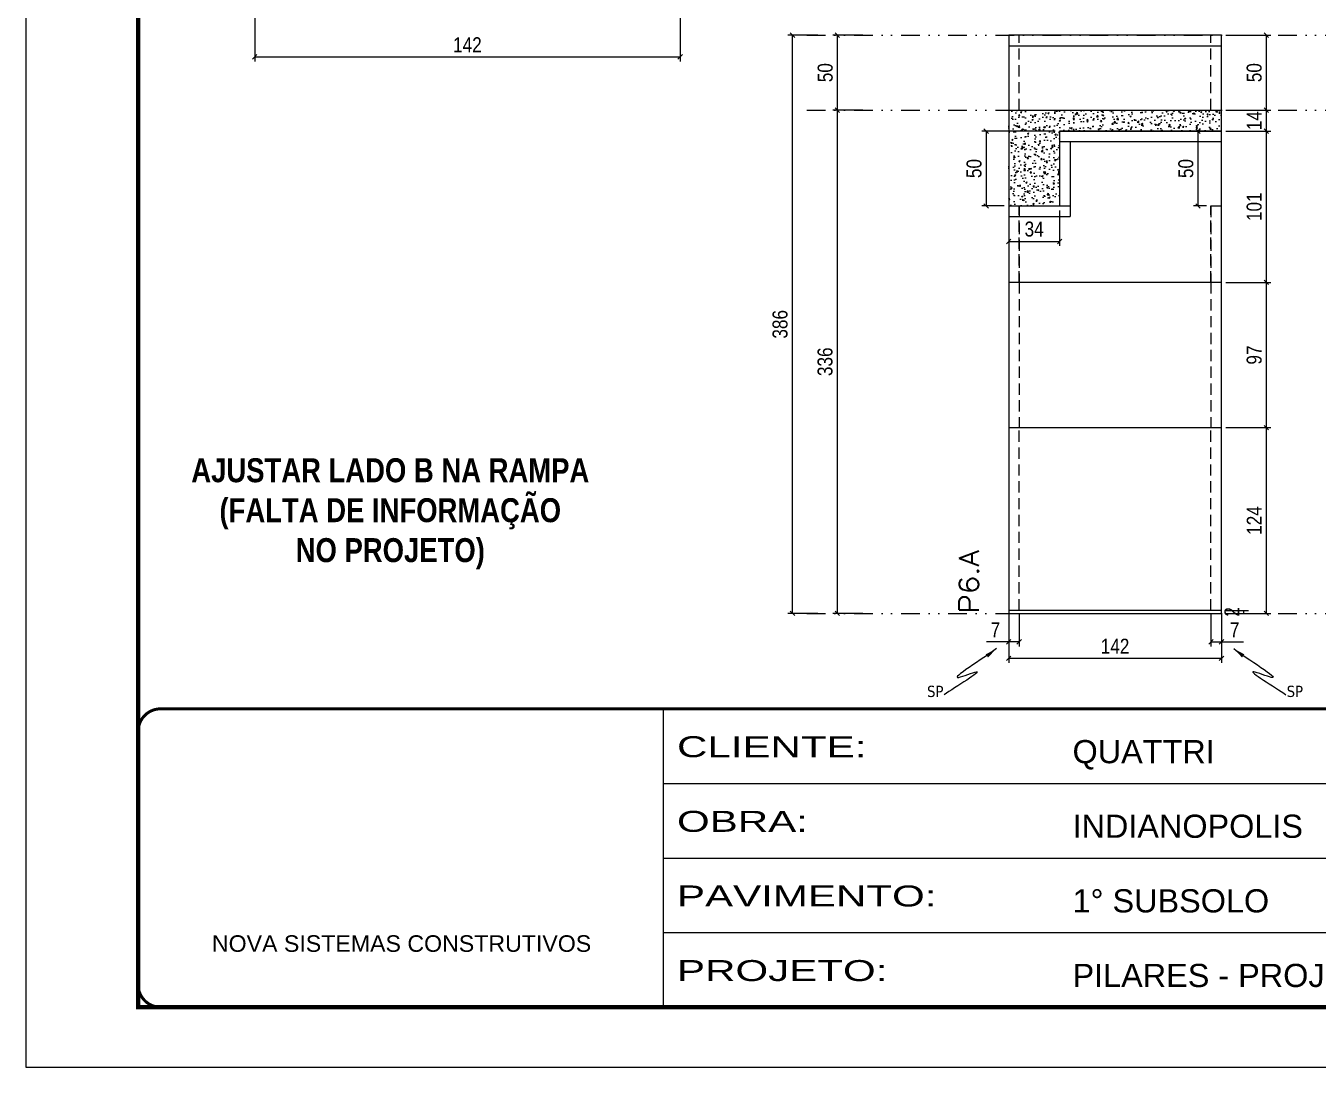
# Model space of a CAD drawing. Header units: millimetres. Extents: x 1945 to 8225, y 304 to 15137.
# Drawn here: x 3550 to 4412, y 11790 to 12485 of the extents above; entities that cross this region are included whole.
import ezdxf

# ---------------------------------------------------------------- set-up
doc = ezdxf.new("R2010")
doc.units = ezdxf.units.MM
for name, pattern in [('CONTINUO', [0]), ('DASHED', [0.75, 0.5, -0.25]), ('DIVIDE2', [0.625, 0.25, -0.125, 0, -0.125, 0, -0.125]), ('HIDDEN', [0.375, 0.25, -0.125])]:
    doc.linetypes.add(name, pattern=pattern)
for name, color, linetype in [('COTA', 241, 'Continuous'), ('NOMENCLATURA', 7, 'Continuous'), ('Nível', 160, 'Continuous'), ('Painéis', 200, 'Continuous'), ('SARR_2.2x7', 40, 'Continuous'), ('texto', 7, 'Continuous')]:
    doc.layers.add(name, color=color, linetype=linetype)
for name, color, linetype, lineweight in [('Folhas', 255, 'Continuous', 9), ('SARRAFO DE PRESSAO', 251, 'DASHED', 9), ('Texto Seção', 7, 'Continuous', 15)]:
    doc.layers.add(name, color=color, linetype=linetype, lineweight=lineweight)
doc.styles.add('ARIAL', font='arial.ttf')
doc.styles.add('COTA TECNICA', font='techl___.ttf', dxfattribs={"height": 10})
doc.styles.add('COTA TECNICA 2X', font='techl___.ttf', dxfattribs={"height": 10})
doc.styles.add('REGUA-120', font='ROMANS.shx', dxfattribs={"height": 15})
doc.styles.add('ROMANC', font='techb___.ttf', dxfattribs={"height": 2.5})
doc.styles.get("Standard").update_dxf_attribs({"font": 'arial.ttf'})
doc.styles.add('Tecnologia', font='')
doc.styles.get('Tecnologia').set_extended_font_data('Forgotten Futurist')
doc.dimstyles.new('cotax2', dxfattribs={"dimtxt": 10, "dimasz": 3, "dimexe": 3, "dimexo": 3, "dimgap": 3, "dimtad": 1, "dimdec": 1, "dimlfac": 0.5, "dimzin": 12, "dimdsep": 46, "dimtxsty": 'COTA TECNICA 2X', "dimblk1": 'OBLIQUE', "dimblk2": 'OBLIQUE', "dimsah": 1, "dimcen": 0.9, "dimclrd": 256, "dimclre": 256, "dimclrt": 256, "dimadec": 1, "dimazin": 3, "dimtfac": 1, "dimtdec": 1, "dimtmove": 2, "dimatfit": 3, "dimfxl": 1, "dimtolj": 1, "dimtzin": 12, "dimarcsym": 0})
doc.dimstyles.new('PAINEL', dxfattribs={"dimtxt": 10, "dimasz": 3, "dimexe": 3, "dimexo": 3, "dimgap": 3, "dimtad": 1, "dimdec": 1, "dimzin": 12, "dimdsep": 46, "dimtxsty": 'COTA TECNICA', "dimblk1": 'OBLIQUE', "dimblk2": 'OBLIQUE', "dimsah": 1, "dimcen": 0.9, "dimclrd": 4, "dimclre": 4, "dimclrt": 240, "dimadec": 1, "dimazin": 3, "dimtfac": 1, "dimtdec": 1, "dimtmove": 0, "dimatfit": 3, "dimfxl": 1, "dimtolj": 1, "dimtzin": 12, "dimarcsym": 0})
doc.dimstyles.new('PAINEL-NOVA', dxfattribs={"dimtxt": 10, "dimasz": 3, "dimexe": 3, "dimexo": 3, "dimgap": 3, "dimtad": 1, "dimdec": 1, "dimzin": 12, "dimdsep": 46, "dimtxsty": 'COTA TECNICA', "dimblk1": 'OBLIQUE', "dimblk2": 'OBLIQUE', "dimsah": 1, "dimcen": 0.9, "dimclrd": 4, "dimclre": 4, "dimclrt": 240, "dimadec": 1, "dimazin": 3, "dimtfac": 1, "dimtdec": 1, "dimtix": 1, "dimtmove": 0, "dimatfit": 3, "dimfxl": 1, "dimtolj": 1, "dimtzin": 12, "dimarcsym": 0})
doc.dimstyles.get("Standard").update_dxf_attribs({"dimtxt": 0.18, "dimasz": 0.18, "dimexe": 0.18, "dimexo": 0.0625, "dimgap": 0.09, "dimtad": 0, "dimtih": 1, "dimtoh": 1, "dimdec": 4, "dimzin": 0, "dimdsep": 46, "dimtxsty": 'Standard', "dimcen": 0.09, "dimadec": 0, "dimazin": 0, "dimtfac": 1, "dimtdec": 4, "dimtofl": 0, "dimtmove": 0, "dimatfit": 3, "dimfxl": 1, "dimtolj": 1, "dimtzin": 0, "dimarcsym": 0})
pattern_1 = [(51, (7510.855, 13677.524), (9.121755, -0.637855), [0.9525, -10.4775]), (356, (7510.855, 13677.524), (-1.928623, 9.520633), [0.762, -8.38203]), (101.45144, (7511.615, 13677.471), (7.193132, 8.882778), [0.8095, -8.904512]), (47.1842, (7510.811, 13680.064), (13.588575, -1.865247), [1.42875, -15.71625]), (97.63556, (7511.943, 13679.908), (11.65249, 12.576586), [1.21425, -13.35678]), (352.18415, (7510.81, 13680.064), (11.65249, 12.576586), [1.143, -12.572987]), (22, (7512.0915, 13679.451), (7.668804, -4.98018), [0.9525, -10.4775]), (327, (7512.0915, 13679.451), (2.928905, 9.261925), [0.762, -8.382]), (72.45145, (7512.731, 13679.036), (10.597708, 4.281746), [0.8095, -8.904497]), (38.5, (7510.855, 13677.524), (0.0806222, 4.2298032), [0, -8.2804, 0, -8.509, 0, -8.41375]), (8.5, (7510.855, 13677.524), (3.2530547, 5.066574), [0, -4.8514, 0, -8.0899, 0, -3.20675]), (328.5, (7508.0233, 13677.4746), (6.7834962, -0.1680745), [0, -3.175, 0, -9.906, 0, -13.1445]), (318.5, (7506.7535, 13677.4524), (7.383143, 1.400391), [0, -4.1275, 0, -6.5786, 0, -9.3345])]

# ---------------------------------------------------------------- blocks, each defined once
blk = doc.blocks.new('9999999999')
at = {"color": 30, "linetype": 'CONTINUO'}
for p, q in [((98564.56, 34230.21), (98564.56, 34429.45)), ((98564.56, 34379.64), (99583.98, 34379.64)), ((98564.56, 34329.83), (99487.98, 34329.83)), ((98564.56, 34280.02), (99487.98, 34280.02))]:
    blk.add_line(p, q, dxfattribs=at)
at = {"color": 30, "linetype": 'CONTINUO', "const_width": 2}
blk.add_lwpolyline([(99583.98, 34230.21), (99583.98, 34414.45, 0.414214), (99568.98, 34429.45), (98228.98, 34429.45, 0.414214), (98213.98, 34414.45), (98213.98, 34245.21, 0.414214), (98228.98, 34230.21), (99583.98, 34230.21)], format="xyb", dxfattribs=at)
at = {"layer": 'Folhas'}
blk.add_lwpolyline([(98138.98, 34190.21), (99623.98, 34190.21), (99623.98, 35240.21), (98138.98, 35240.21)], close=True, dxfattribs=at)
at = {"layer": 'Folhas', "color": 30, "const_width": 3}
blk.add_lwpolyline([(98213.98, 34230.21), (99583.98, 34230.21), (99583.98, 35200.21), (98213.98, 35200.21)], close=True, dxfattribs=at)
at = {"color": 7, "linetype": 'Continuous', "ltscale": 5, "style": 'ARIAL'}
for s, height, p in [('QUATTRI', 15.483, (98837.68, 34393.13)), ('INDIANOPOLIS', 15.4829, (98837.68, 34343.32)), ('1° SUBSOLO', 15.483, (98837.68, 34293.51)), ('NOVA SISTEMAS CONSTRUTIVOS', 11.0592, (98263.19, 34267.21)), ('PILARES - PROJEÇÃO', 15.4829, (98837.68, 34243.7))]:
    blk.add_text(s, height=height, dxfattribs=at).set_placement(p)
at = {"layer": 'Folhas', "color": 7, "style": 'Tecnologia', "width": 1.5}
for s, p in [('CLIENTE:', (98573.65, 34397.17)), ('OBRA:', (98573.65, 34347.31)), ('PAVIMENTO:', (98573.65, 34297.5)), ('PROJETO:', (98573.65, 34247.69))]:
    blk.add_text(s, height=14, dxfattribs=at).set_placement(p)
blk = doc.blocks.new('_Oblique')
at = {"color": 0, "linetype": 'ByBlock', "lineweight": -2}
blk.add_line((-0.5, -0.5), (0.5, 0.5), dxfattribs=at)
blk = doc.blocks.new('*D56')
at = {"layer": 'COTA', "color": 4, "linetype": 'Continuous', "lineweight": -2, "ltscale": 30, "transparency": 16777216}
for p, q in [((4108.51, 12428.92), (4088.51, 12428.92)), ((4091.51, 12092.92), (4091.51, 12428.92)), ((4108.51, 12092.92), (4088.51, 12092.92))]:
    blk.add_line(p, q, dxfattribs=at)
at = {"layer": 'Defpoints', "color": 0, "linetype": 'Continuous', "ltscale": 30, "transparency": 16777216}
for p in [(4091.51, 12428.92), (4111.51, 12428.92), (4111.51, 12092.92)]:
    blk.add_point(p, dxfattribs=at)
at = {"layer": 'COTA', "color": 4, "linetype": 'Continuous', "lineweight": -2, "ltscale": 30, "transparency": 16777216, "xscale": 3, "yscale": 3, "zscale": 3}
for p, rotation in [((4091.51, 12428.92), 90), ((4091.51, 12092.92), 270)]:
    blk.add_blockref('_Oblique', p, dxfattribs=dict(at, rotation=rotation))
at = {"layer": 'COTA', "color": 240, "linetype": 'Continuous', "ltscale": 30, "transparency": 16777216, "insert": (4083.29, 12260.92), "char_height": 10, "attachment_point": 5, "rotation": 90, "style": 'COTA TECNICA'}
blk.add_mtext('\\A1;336', dxfattribs=at)
blk = doc.blocks.new('*D57')
at = {"layer": 'COTA', "color": 4, "linetype": 'Continuous', "lineweight": -2, "ltscale": 30, "transparency": 16777216}
for p, q in [((4108.51, 12478.92), (4088.51, 12478.92)), ((4091.51, 12428.92), (4091.51, 12478.92)), ((4108.51, 12428.92), (4088.51, 12428.92))]:
    blk.add_line(p, q, dxfattribs=at)
at = {"layer": 'Defpoints', "color": 0, "linetype": 'Continuous', "ltscale": 30, "transparency": 16777216}
for p in [(4091.51, 12478.92), (4111.51, 12478.92), (4111.51, 12428.92)]:
    blk.add_point(p, dxfattribs=at)
at = {"layer": 'COTA', "color": 4, "linetype": 'Continuous', "lineweight": -2, "ltscale": 30, "transparency": 16777216, "xscale": 3, "yscale": 3, "zscale": 3}
for p, rotation in [((4091.51, 12478.92), 90), ((4091.51, 12428.92), 270)]:
    blk.add_blockref('_Oblique', p, dxfattribs=dict(at, rotation=rotation))
at = {"layer": 'COTA', "color": 240, "linetype": 'Continuous', "ltscale": 30, "transparency": 16777216, "insert": (4083.4, 12453.92), "char_height": 10, "attachment_point": 5, "rotation": 90, "style": 'COTA TECNICA'}
blk.add_mtext('\\A1;50', dxfattribs=at)
blk = doc.blocks.new('*D58')
at = {"layer": 'COTA', "color": 4, "linetype": 'Continuous', "lineweight": -2, "ltscale": 30, "transparency": 16777216}
for p, q in [((4078.51, 12478.92), (4058.51, 12478.92)), ((4061.51, 12092.92), (4061.51, 12478.92)), ((4078.51, 12092.92), (4058.51, 12092.92))]:
    blk.add_line(p, q, dxfattribs=at)
at = {"layer": 'Defpoints', "color": 0, "linetype": 'Continuous', "ltscale": 30, "transparency": 16777216}
for p in [(4061.51, 12478.92), (4081.51, 12478.92), (4081.51, 12092.92)]:
    blk.add_point(p, dxfattribs=at)
at = {"layer": 'COTA', "color": 4, "linetype": 'Continuous', "lineweight": -2, "ltscale": 30, "transparency": 16777216, "xscale": 3, "yscale": 3, "zscale": 3}
for p, rotation in [((4061.51, 12478.92), 90), ((4061.51, 12092.92), 270)]:
    blk.add_blockref('_Oblique', p, dxfattribs=dict(at, rotation=rotation))
at = {"layer": 'COTA', "color": 240, "linetype": 'Continuous', "ltscale": 30, "transparency": 16777216, "insert": (4053.26, 12285.92), "char_height": 10, "attachment_point": 5, "rotation": 90, "style": 'COTA TECNICA'}
blk.add_mtext('\\A1;386', dxfattribs=at)
blk = doc.blocks.new('*D65')
at = {"layer": 'COTA', "color": 4, "linetype": 'Continuous', "lineweight": -2, "ltscale": 30, "transparency": 16777216}
for p, q in [((4350.85, 12094.92), (4365.85, 12094.92)), ((4362.85, 12092.92), (4362.85, 12094.92)), ((4350.85, 12092.92), (4365.85, 12092.92))]:
    blk.add_line(p, q, dxfattribs=at)
at = {"layer": 'Defpoints', "color": 0, "linetype": 'Continuous', "ltscale": 30, "transparency": 16777216}
for p in [(4347.85, 12094.92), (4362.85, 12094.92), (4347.85, 12092.92)]:
    blk.add_point(p, dxfattribs=at)
at = {"layer": 'COTA', "color": 240, "linetype": 'Continuous', "ltscale": 30, "transparency": 16777216, "insert": (4354.85, 12093.92), "char_height": 10, "attachment_point": 5, "rotation": 90, "style": 'COTA TECNICA'}
blk.add_mtext('\\A1;2', dxfattribs=at)
blk = doc.blocks.new('*D66')
at = {"layer": 'COTA', "color": 4, "linetype": 'Continuous', "lineweight": -2, "ltscale": 30, "transparency": 16777216}
for p, q in [((4350.85, 12313.92), (4380.85, 12313.92)), ((4377.85, 12216.92), (4377.85, 12313.92)), ((4350.85, 12216.92), (4380.85, 12216.92))]:
    blk.add_line(p, q, dxfattribs=at)
at = {"layer": 'Defpoints', "color": 0, "linetype": 'Continuous', "ltscale": 30, "transparency": 16777216}
for p in [(4347.85, 12313.92), (4377.85, 12313.92), (4347.85, 12216.92)]:
    blk.add_point(p, dxfattribs=at)
at = {"layer": 'COTA', "color": 4, "linetype": 'Continuous', "lineweight": -2, "ltscale": 30, "transparency": 16777216, "xscale": 3, "yscale": 3, "zscale": 3}
for p, rotation in [((4377.85, 12313.92), 90), ((4377.85, 12216.92), 270)]:
    blk.add_blockref('_Oblique', p, dxfattribs=dict(at, rotation=rotation))
at = {"layer": 'COTA', "color": 240, "linetype": 'Continuous', "ltscale": 30, "transparency": 16777216, "insert": (4369.75, 12265.42), "char_height": 10, "attachment_point": 5, "rotation": 90, "style": 'COTA TECNICA'}
blk.add_mtext('\\A1;97', dxfattribs=at)
blk = doc.blocks.new('*D67')
at = {"layer": 'COTA', "color": 4, "linetype": 'Continuous', "lineweight": -2, "ltscale": 30, "transparency": 16777216}
for p, q in [((4350.85, 12414.92), (4380.85, 12414.92)), ((4377.85, 12313.92), (4377.85, 12414.92)), ((4350.85, 12313.92), (4380.85, 12313.92))]:
    blk.add_line(p, q, dxfattribs=at)
at = {"layer": 'Defpoints', "color": 0, "linetype": 'Continuous', "ltscale": 30, "transparency": 16777216}
for p in [(4347.85, 12414.92), (4377.85, 12414.92), (4347.85, 12313.92)]:
    blk.add_point(p, dxfattribs=at)
at = {"layer": 'COTA', "color": 4, "linetype": 'Continuous', "lineweight": -2, "ltscale": 30, "transparency": 16777216, "xscale": 3, "yscale": 3, "zscale": 3}
for p, rotation in [((4377.85, 12414.92), 90), ((4377.85, 12313.92), 270)]:
    blk.add_blockref('_Oblique', p, dxfattribs=dict(at, rotation=rotation))
at = {"layer": 'COTA', "color": 240, "linetype": 'Continuous', "ltscale": 30, "transparency": 16777216, "insert": (4369.75, 12364.42), "char_height": 10, "attachment_point": 5, "rotation": 90, "style": 'COTA TECNICA'}
blk.add_mtext('\\A1;101', dxfattribs=at)
blk = doc.blocks.new('*D68')
at = {"layer": 'COTA', "color": 4, "linetype": 'Continuous', "lineweight": -2, "ltscale": 30, "transparency": 16777216}
for p, q in [((4350.85, 12428.92), (4380.85, 12428.92)), ((4377.85, 12414.92), (4377.85, 12428.92)), ((4350.85, 12414.92), (4380.85, 12414.92))]:
    blk.add_line(p, q, dxfattribs=at)
at = {"layer": 'Defpoints', "color": 0, "linetype": 'Continuous', "ltscale": 30, "transparency": 16777216}
for p in [(4347.85, 12428.92), (4377.85, 12428.92), (4347.85, 12414.92)]:
    blk.add_point(p, dxfattribs=at)
at = {"layer": 'COTA', "color": 240, "linetype": 'Continuous', "ltscale": 30, "transparency": 16777216, "insert": (4369.78, 12421.92), "char_height": 10, "attachment_point": 5, "rotation": 90, "style": 'COTA TECNICA'}
blk.add_mtext('\\A1;14', dxfattribs=at)
blk = doc.blocks.new('*D69')
at = {"layer": 'COTA', "color": 4, "linetype": 'Continuous', "lineweight": -2, "ltscale": 30, "transparency": 16777216}
for p, q in [((4350.85, 12478.92), (4380.85, 12478.92)), ((4377.85, 12428.92), (4377.85, 12478.92)), ((4350.85, 12428.92), (4380.85, 12428.92))]:
    blk.add_line(p, q, dxfattribs=at)
at = {"layer": 'Defpoints', "color": 0, "linetype": 'Continuous', "ltscale": 30, "transparency": 16777216}
for p in [(4347.85, 12478.92), (4377.85, 12478.92), (4347.85, 12428.92)]:
    blk.add_point(p, dxfattribs=at)
at = {"layer": 'COTA', "color": 4, "linetype": 'Continuous', "lineweight": -2, "ltscale": 30, "transparency": 16777216, "xscale": 3, "yscale": 3, "zscale": 3}
for p, rotation in [((4377.85, 12478.92), 90), ((4377.85, 12428.92), 270)]:
    blk.add_blockref('_Oblique', p, dxfattribs=dict(at, rotation=rotation))
at = {"layer": 'COTA', "color": 240, "linetype": 'Continuous', "ltscale": 30, "transparency": 16777216, "insert": (4369.75, 12453.92), "char_height": 10, "attachment_point": 5, "rotation": 90, "style": 'COTA TECNICA'}
blk.add_mtext('\\A1;50', dxfattribs=at)
blk = doc.blocks.new('*D70')
at = {"layer": 'COTA', "color": 4, "linetype": 'Continuous', "lineweight": -2, "ltscale": 30, "transparency": 16777216}
for p, q in [((4350.85, 12216.92), (4380.85, 12216.92)), ((4377.85, 12092.92), (4377.85, 12216.92)), ((4350.85, 12092.92), (4380.85, 12092.92))]:
    blk.add_line(p, q, dxfattribs=at)
at = {"layer": 'Defpoints', "color": 0, "linetype": 'Continuous', "ltscale": 30, "transparency": 16777216}
for p in [(4347.85, 12216.92), (4377.85, 12216.92), (4347.85, 12092.92)]:
    blk.add_point(p, dxfattribs=at)
at = {"layer": 'COTA', "color": 4, "linetype": 'Continuous', "lineweight": -2, "ltscale": 30, "transparency": 16777216, "xscale": 3, "yscale": 3, "zscale": 3}
for p, rotation in [((4377.85, 12216.92), 90), ((4377.85, 12092.92), 270)]:
    blk.add_blockref('_Oblique', p, dxfattribs=dict(at, rotation=rotation))
at = {"layer": 'COTA', "color": 240, "linetype": 'Continuous', "ltscale": 30, "transparency": 16777216, "insert": (4369.78, 12154.92), "char_height": 10, "attachment_point": 5, "rotation": 90, "style": 'COTA TECNICA'}
blk.add_mtext('\\A1;124', dxfattribs=at)
blk = doc.blocks.new('*D71')
at = {"layer": 'COTA', "color": 4, "linetype": 'Continuous', "lineweight": -2, "ltscale": 30, "transparency": 16777216}
for p, q in [((4205.85, 12089.92), (4205.85, 12059.92)), ((4347.85, 12089.92), (4347.85, 12059.92)), ((4205.85, 12062.92), (4347.85, 12062.92))]:
    blk.add_line(p, q, dxfattribs=at)
at = {"layer": 'Defpoints', "color": 0, "linetype": 'Continuous', "ltscale": 30, "transparency": 16777216}
for p in [(4205.85, 12092.92), (4347.85, 12092.92), (4347.85, 12062.92)]:
    blk.add_point(p, dxfattribs=at)
at = {"layer": 'COTA', "color": 4, "linetype": 'Continuous', "lineweight": -2, "ltscale": 30, "transparency": 16777216, "xscale": 3, "yscale": 3, "zscale": 3, "rotation": 180}
blk.add_blockref('_Oblique', (4205.85, 12062.92), dxfattribs=at)
at = {"layer": 'COTA', "color": 4, "linetype": 'Continuous', "lineweight": -2, "ltscale": 30, "transparency": 16777216, "xscale": 3, "yscale": 3, "zscale": 3}
blk.add_blockref('_Oblique', (4347.85, 12062.92), dxfattribs=at)
at = {"layer": 'COTA', "color": 240, "linetype": 'Continuous', "ltscale": 30, "transparency": 16777216, "insert": (4276.85, 12071), "char_height": 10, "attachment_point": 5, "style": 'COTA TECNICA'}
blk.add_mtext('\\A1;142', dxfattribs=at)
blk = doc.blocks.new('*D25')
at = {"layer": 'COTA', "color": 4, "linetype": 'ByBlock', "lineweight": -2, "transparency": 16777216}
for p, q in [((4967.62, 7361.82), (4967.62, 7339.8)), ((4974.62, 7361.82), (4974.62, 7339.8)), ((4967.62, 7342.8), (4952.89, 7342.8)), ((4974.62, 7342.8), (4967.62, 7342.8))]:
    blk.add_line(p, q, dxfattribs=at)
at = {"layer": 'Defpoints', "color": 0, "linetype": 'ByBlock', "transparency": 16777216}
for p in [(4967.62, 7364.82), (4974.62, 7364.82), (4967.62, 7342.8)]:
    blk.add_point(p, dxfattribs=at)
at = {"layer": 'COTA', "color": 4, "linetype": 'ByBlock', "lineweight": -2, "transparency": 16777216, "xscale": 3, "yscale": 3, "zscale": 3, "rotation": 180}
blk.add_blockref('_Oblique', (4967.62, 7342.8), dxfattribs=at)
at = {"layer": 'COTA', "color": 4, "linetype": 'ByBlock', "lineweight": -2, "transparency": 16777216, "xscale": 3, "yscale": 3, "zscale": 3}
blk.add_blockref('_Oblique', (4974.62, 7342.8), dxfattribs=at)
at = {"layer": 'COTA', "color": 240, "linetype": 'ByBlock', "transparency": 16777216, "insert": (4958.75, 7350.87), "char_height": 10, "attachment_point": 5, "style": 'COTA TECNICA'}
blk.add_mtext('\\A1;7', dxfattribs=at)
blk = doc.blocks.new('*D27')
at = {"layer": 'COTA', "color": 4, "linetype": 'ByBlock', "lineweight": -2, "transparency": 16777216}
for p, q in [((131596.05, 29930.75), (131596.05, 29908.67)), ((131603.05, 29930.68), (131603.05, 29908.67)), ((131596.05, 29911.67), (131603.05, 29911.67)), ((131603.05, 29911.67), (131617.78, 29911.67))]:
    blk.add_line(p, q, dxfattribs=at)
at = {"layer": 'Defpoints', "color": 0, "linetype": 'ByBlock', "transparency": 16777216}
for p in [(131596.05, 29933.75), (131603.05, 29933.68), (131603.05, 29911.67)]:
    blk.add_point(p, dxfattribs=at)
at = {"layer": 'COTA', "color": 4, "linetype": 'ByBlock', "lineweight": -2, "transparency": 16777216, "xscale": 3, "yscale": 3, "zscale": 3, "rotation": 180}
blk.add_blockref('_Oblique', (131596.05, 29911.67), dxfattribs=at)
at = {"layer": 'COTA', "color": 4, "linetype": 'ByBlock', "lineweight": -2, "transparency": 16777216, "xscale": 3, "yscale": 3, "zscale": 3}
blk.add_blockref('_Oblique', (131603.05, 29911.67), dxfattribs=at)
at = {"layer": 'COTA', "color": 240, "linetype": 'ByBlock', "transparency": 16777216, "insert": (131611.91, 29919.74), "char_height": 10, "attachment_point": 5, "style": 'COTA TECNICA'}
blk.add_mtext('\\A1;7', dxfattribs=at)
blk = doc.blocks.new('*D86')
at = {"layer": 'COTA', "color": 4, "linetype": 'Continuous', "lineweight": -2, "ltscale": 30, "transparency": 16777216}
for p, q in [((4236.85, 12414.92), (4187.85, 12414.92)), ((4190.85, 12414.92), (4190.85, 12364.92)), ((4202.85, 12364.92), (4187.85, 12364.92))]:
    blk.add_line(p, q, dxfattribs=at)
at = {"layer": 'Defpoints', "color": 0, "linetype": 'Continuous', "ltscale": 30, "transparency": 16777216}
for p in [(4239.85, 12414.92), (4190.85, 12364.92), (4205.85, 12364.92)]:
    blk.add_point(p, dxfattribs=at)
at = {"layer": 'COTA', "color": 4, "linetype": 'Continuous', "lineweight": -2, "ltscale": 30, "transparency": 16777216, "xscale": 3, "yscale": 3, "zscale": 3}
for p, rotation in [((4190.85, 12414.92), 90), ((4190.85, 12364.92), 270)]:
    blk.add_blockref('_Oblique', p, dxfattribs=dict(at, rotation=rotation))
at = {"layer": 'COTA', "color": 240, "linetype": 'Continuous', "ltscale": 30, "transparency": 16777216, "insert": (4182.75, 12389.92), "char_height": 10, "attachment_point": 5, "rotation": 90, "style": 'COTA TECNICA'}
blk.add_mtext('\\A1;50', dxfattribs=at)
blk = doc.blocks.new('*D87')
at = {"layer": 'COTA', "color": 4, "linetype": 'Continuous', "lineweight": -2, "ltscale": 30, "transparency": 16777216}
for p, q in [((4205.85, 12361.92), (4205.85, 12338.23)), ((4239.85, 12361.92), (4239.85, 12338.23)), ((4205.85, 12341.23), (4239.85, 12341.23))]:
    blk.add_line(p, q, dxfattribs=at)
at = {"layer": 'Defpoints', "color": 0, "linetype": 'Continuous', "ltscale": 30, "transparency": 16777216}
for p in [(4205.85, 12364.92), (4239.85, 12364.92), (4239.85, 12341.23)]:
    blk.add_point(p, dxfattribs=at)
at = {"layer": 'COTA', "color": 4, "linetype": 'Continuous', "lineweight": -2, "ltscale": 30, "transparency": 16777216, "xscale": 3, "yscale": 3, "zscale": 3, "rotation": 180}
blk.add_blockref('_Oblique', (4205.85, 12341.23), dxfattribs=at)
at = {"layer": 'COTA', "color": 4, "linetype": 'Continuous', "lineweight": -2, "ltscale": 30, "transparency": 16777216, "xscale": 3, "yscale": 3, "zscale": 3}
blk.add_blockref('_Oblique', (4239.85, 12341.23), dxfattribs=at)
at = {"layer": 'COTA', "color": 240, "linetype": 'Continuous', "ltscale": 30, "transparency": 16777216, "insert": (4222.85, 12349.45), "char_height": 10, "attachment_point": 5, "style": 'COTA TECNICA'}
blk.add_mtext('\\A1;34', dxfattribs=at)
blk = doc.blocks.new('*D1659')
at = {"layer": 'COTA', "linetype": 'Continuous', "lineweight": -2, "ltscale": 30, "transparency": 16777216}
for p, q in [((3702.51, 12557.47), (3702.51, 12461.47)), ((3986.51, 12557.47), (3986.51, 12461.47)), ((3702.51, 12464.47), (3986.51, 12464.47))]:
    blk.add_line(p, q, dxfattribs=at)
at = {"layer": 'Defpoints', "color": 0, "linetype": 'Continuous', "ltscale": 30, "transparency": 16777216}
for p in [(3702.51, 12560.47), (3986.51, 12560.47), (3986.51, 12464.47)]:
    blk.add_point(p, dxfattribs=at)
at = {"layer": 'COTA', "linetype": 'Continuous', "lineweight": -2, "ltscale": 30, "transparency": 16777216, "xscale": 3, "yscale": 3, "zscale": 3, "rotation": 180}
blk.add_blockref('_Oblique', (3702.51, 12464.47), dxfattribs=at)
at = {"layer": 'COTA', "linetype": 'Continuous', "lineweight": -2, "ltscale": 30, "transparency": 16777216, "xscale": 3, "yscale": 3, "zscale": 3}
blk.add_blockref('_Oblique', (3986.51, 12464.47), dxfattribs=at)
at = {"layer": 'COTA', "linetype": 'Continuous', "ltscale": 30, "transparency": 16777216, "insert": (3844.51, 12472.55), "char_height": 10, "attachment_point": 5, "style": 'COTA TECNICA 2X'}
blk.add_mtext('\\A1;142', dxfattribs=at)
blk = doc.blocks.new('*D1755')
at = {"layer": 'COTA', "color": 4, "lineweight": -2, "transparency": 16777216}
for p, q in [((4337.85, 12414.92), (4329.24, 12414.92)), ((4332.24, 12364.92), (4332.24, 12414.92)), ((4337.85, 12364.92), (4329.24, 12364.92))]:
    blk.add_line(p, q, dxfattribs=at)
at = {"layer": 'Defpoints', "color": 0, "transparency": 16777216}
for p in [(4332.24, 12414.92), (4340.85, 12414.92), (4340.85, 12364.92)]:
    blk.add_point(p, dxfattribs=at)
at = {"layer": 'COTA', "color": 4, "lineweight": -2, "transparency": 16777216, "xscale": 3, "yscale": 3, "zscale": 3}
for p, rotation in [((4332.24, 12414.92), 90), ((4332.24, 12364.92), 270)]:
    blk.add_blockref('_Oblique', p, dxfattribs=dict(at, rotation=rotation))
at = {"layer": 'COTA', "color": 240, "transparency": 16777216, "insert": (4324.13, 12389.92), "char_height": 10, "attachment_point": 5, "rotation": 90, "style": 'COTA TECNICA'}
blk.add_mtext('\\A1;50', dxfattribs=at)
blk = doc.blocks.new('SLIPTEE')
at = {"layer": 'texto', "color": 0, "insert": (-49.02, -55.13), "char_height": 7.5, "attachment_point": 5}
blk.add_mtext('\\fTahoma|b0|i0|c0|p34;\\C4;SP', dxfattribs=at)
at = {"layer": 'COTA', "linetype": 'ByBlock'}
dim = blk.add_linear_dim(base=(0, -22.02), p1=(7, 0), p2=(0, 0), dimstyle='PAINEL-NOVA', override={"dimarcsym": 1}, dxfattribs=at)
dim.commit()
dim.dimension.update_dxf_attribs({"geometry": '*D25', "text_midpoint": (-8.87, -13.94), "insert": (-4967.62, -7364.82)})
at = {"layer": 'COTA', "path_type": 1}
blk.add_leader([(-8.21, -26.55), (-33.31, -45.71), (-21.61, -42.03), (-43.08, -57.3)], dimstyle='Standard', override={"dimasz": 8}, dxfattribs=at)
blk = doc.blocks.new('sliptD')
at = {"layer": 'texto', "color": 0, "insert": (49.02, -55.13), "char_height": 7.5, "attachment_point": 5}
blk.add_mtext('\\fTahoma|b0|i0|c0|p34;\\C4;SP', dxfattribs=at)
at = {"layer": 'COTA', "linetype": 'ByBlock'}
dim = blk.add_linear_dim(base=(0, -22.02), p1=(-7, 0.07), p2=(0, 0), dimstyle='PAINEL-NOVA', override={"dimarcsym": 1}, dxfattribs=at)
dim.commit()
dim.dimension.update_dxf_attribs({"geometry": '*D27', "text_midpoint": (8.87, -13.94), "insert": (-131603.05, -29933.68)})
at = {"layer": 'COTA', "path_type": 1}
blk.add_leader([(8.21, -26.55), (33.31, -45.71), (21.61, -42.03), (43.08, -57.3)], dimstyle='Standard', override={"dimasz": 8}, dxfattribs=at)
blk = doc.blocks.new('SLIPTDD')
at = {"layer": 'COTA', "linetype": 'ByBlock'}
blk.add_blockref('sliptD', (0, 0), dxfattribs=at)

msp = doc.modelspace()

# ---------------------------------------------------------------- hatches: boundary and pattern name
at = {"layer": 'COTA', "linetype": 'Continuous', "ltscale": 30}
h = msp.add_hatch(dxfattribs=at)
h.set_pattern_fill('AR-CONC', color=256, scale=0.05, angle=1)
h.set_pattern_definition(pattern_1)
h.paths.add_polyline_path([(4347.85, 12428.92), (4205.85, 12428.92), (4205.85, 12414.92), (4347.85, 12414.92)])
h = msp.add_hatch(dxfattribs=at)
h.set_pattern_fill('AR-CONC', color=256, scale=0.05, angle=1)
h.set_pattern_definition(pattern_1)
h.paths.add_polyline_path([(4239.85, 12428.92), (4205.85, 12428.92), (4205.85, 12364.92), (4239.85, 12364.92)])

# ---------------------------------------------------------------- linework, layer by layer
for q in [(4205.85, 12364.92), (4347.85, 12428.92)]:
    msp.add_line((4205.85, 12428.92), q, dxfattribs=at)
at = {"layer": 'COTA'}
msp.add_line((4340.85, 12364.92), (4347.85, 12364.92), dxfattribs=at)
at = {"layer": 'COTA', "linetype": 'Continuous', "ltscale": 30}
msp.add_lwpolyline([(4239.85, 12414.92), (4347.85, 12414.92), (4347.85, 12428.92)], dxfattribs=at)
at = {"layer": 'Nível', "color": 4, "linetype": 'DIVIDE2', "ltscale": 50}
for p, q in [((4071.14, 12478.92), (4994.76, 12478.92)), ((4071.14, 12428.92), (4994.76, 12428.92)), ((4071.14, 12092.92), (4994.76, 12092.92))]:
    msp.add_line(p, q, dxfattribs=at)
at = {"layer": 'Painéis', "linetype": 'Continuous', "ltscale": 30}
msp.add_line((4205.85, 12364.92), (4205.85, 12092.92), dxfattribs=at)
for points in [[(4347.85, 12478.92), (4205.85, 12478.92)], [(4205.85, 12478.92), (4205.85, 12428.92)], [(4347.85, 12428.92), (4347.85, 12478.92)], [(4205.85, 12428.92), (4239.85, 12428.92)], [(4239.85, 12428.92), (4347.85, 12428.92)], [(4347.85, 12414.92), (4239.85, 12414.92)], [(4239.85, 12414.92), (4239.85, 12364.92)], [(4347.85, 12092.92), (4347.85, 12414.92)], [(4205.85, 12364.92), (4239.85, 12364.92)], [(4205.85, 12364.92), (4239.85, 12364.92)], [(4347.85, 12313.92), (4205.85, 12313.92)], [(4205.85, 12216.92), (4347.85, 12216.92)], [(4347.85, 12094.92), (4205.85, 12094.92)], [(4205.85, 12092.92), (4347.85, 12092.92)]]:
    msp.add_lwpolyline(points, dxfattribs=at)
at = {"layer": 'SARR_2.2x7', "linetype": 'Continuous', "ltscale": 30}
msp.add_line((4246.85, 12407.92), (4246.85, 12357.92), dxfattribs=at)
at = {"layer": 'SARR_2.2x7', "linetype": 'HIDDEN', "ltscale": 30}
for p, q in [((4212.85, 12313.92), (4212.85, 12216.92)), ((4340.85, 12313.92), (4340.85, 12216.92))]:
    msp.add_line(p, q, dxfattribs=at)
for points in [[(4212.85, 12428.92), (4212.85, 12478.92)], [(4340.85, 12428.92), (4340.85, 12478.92)], [(4212.85, 12313.92), (4212.85, 12364.92), (4212.85, 12313.92)], [(4340.85, 12313.92), (4340.85, 12364.92), (4340.85, 12313.92)], [(4212.85, 12094.92), (4212.85, 12216.92)], [(4340.85, 12094.92), (4340.85, 12216.92)]]:
    msp.add_lwpolyline(points, dxfattribs=at)
at = {"layer": 'SARR_2.2x7', "linetype": 'ByBlock', "ltscale": 30}
msp.add_lwpolyline([(4205.85, 12471.92), (4347.85, 12471.92)], dxfattribs=at)
at = {"layer": 'SARR_2.2x7', "linetype": 'Continuous', "ltscale": 30}
for points in [[(4239.85, 12407.92), (4347.85, 12407.92)], [(4239.85, 12364.92), (4246.85, 12364.92)], [(4205.85, 12357.92), (4246.85, 12357.92)]]:
    msp.add_lwpolyline(points, dxfattribs=at)

# ---------------------------------------------------------------- block references
at = {"layer": 'COTA', "linetype": 'Continuous', "ltscale": 30}
for name, p in [('SLIPTEE', (4205.85, 12095.92)), ('SLIPTDD', (4347.85, 12095.92))]:
    msp.add_blockref(name, p, dxfattribs=at)
at = {"layer": 'SARRAFO DE PRESSAO', "color": 6, "linetype": 'ByBlock'}
msp.add_blockref('9999999999', (-94589.22, -22400.25), dxfattribs=at)

# ---------------------------------------------------------------- texts
at = {"layer": 'NOMENCLATURA', "color": 2, "insert": (3793.04, 12196.49), "char_height": 16, "attachment_point": 2, "style": 'ROMANC'}
msp.add_mtext_dynamic_manual_height_columns('AJUSTAR LADO B NA RAMPA^J(FALTA DE INFORMAÇÃO^JNO PROJETO)', width=449.0761, gutter_width=1, heights=[0], dxfattribs=at)
at = {"layer": 'Texto Seção', "style": 'REGUA-120', "width": 1.1}
msp.add_text('P6.A', height=13, rotation=90, dxfattribs=at).set_placement((4185.85, 12092.92))

# ---------------------------------------------------------------- dimensions: what is measured, and where the dimension line sits
at = {"layer": 'COTA', "linetype": 'Continuous', "ltscale": 30}
for base, p1, p2, dimstyle, picture, middle in [((3986.51, 12464.47), (3702.51, 12560.47), (3986.51, 12560.47), 'cotax2', '*D1659', (3844.51, 12472.55)), ((4239.85, 12341.23), (4205.85, 12364.92), (4239.85, 12364.92), 'PAINEL-NOVA', '*D87', (4222.85, 12349.45)), ((4347.85, 12062.92), (4205.85, 12092.92), (4347.85, 12092.92), 'PAINEL-NOVA', '*D71', (4276.85, 12071))]:
    dim = msp.add_linear_dim(base=base, p1=p1, p2=p2, dimstyle=dimstyle, dxfattribs=at)
    dim.commit()
    dim.dimension.update_dxf_attribs({"geometry": picture, "text_midpoint": middle})
for base, p1, p2, picture, middle in [((4061.51, 12478.92), (4081.51, 12092.92), (4081.51, 12478.92), '*D58', (4053.26, 12285.92)), ((4091.51, 12478.92), (4111.51, 12428.92), (4111.51, 12478.92), '*D57', (4083.4, 12453.92)), ((4377.85, 12478.92), (4347.85, 12428.92), (4347.85, 12478.92), '*D69', (4369.75, 12453.92)), ((4091.51, 12428.92), (4111.51, 12092.92), (4111.51, 12428.92), '*D56', (4083.29, 12260.92)), ((4377.85, 12428.92), (4347.85, 12414.92), (4347.85, 12428.92), '*D68', (4369.78, 12421.92)), ((4190.85, 12364.92), (4239.85, 12414.92), (4205.85, 12364.92), '*D86', (4182.75, 12389.92)), ((4377.85, 12414.92), (4347.85, 12313.92), (4347.85, 12414.92), '*D67', (4369.75, 12364.42)), ((4377.85, 12313.92), (4347.85, 12216.92), (4347.85, 12313.92), '*D66', (4369.75, 12265.42)), ((4377.85, 12216.92), (4347.85, 12092.92), (4347.85, 12216.92), '*D70', (4369.78, 12154.92)), ((4362.85, 12094.92), (4347.85, 12092.92), (4347.85, 12094.92), '*D65', (4354.85, 12093.92))]:
    dim = msp.add_linear_dim(base=base, p1=p1, p2=p2, angle=90, dimstyle='PAINEL-NOVA', dxfattribs=at)
    dim.commit()
    dim.dimension.update_dxf_attribs({"geometry": picture, "text_midpoint": middle})
at = {"layer": 'COTA'}
dim = msp.add_linear_dim(base=(4332.24, 12414.92), p1=(4340.85, 12364.92), p2=(4340.85, 12414.92), angle=90, dimstyle='PAINEL', dxfattribs=at)
dim.commit()
dim.dimension.update_dxf_attribs({"geometry": '*D1755', "text_midpoint": (4324.13, 12389.92)})

doc.saveas('drawing.dxf')
